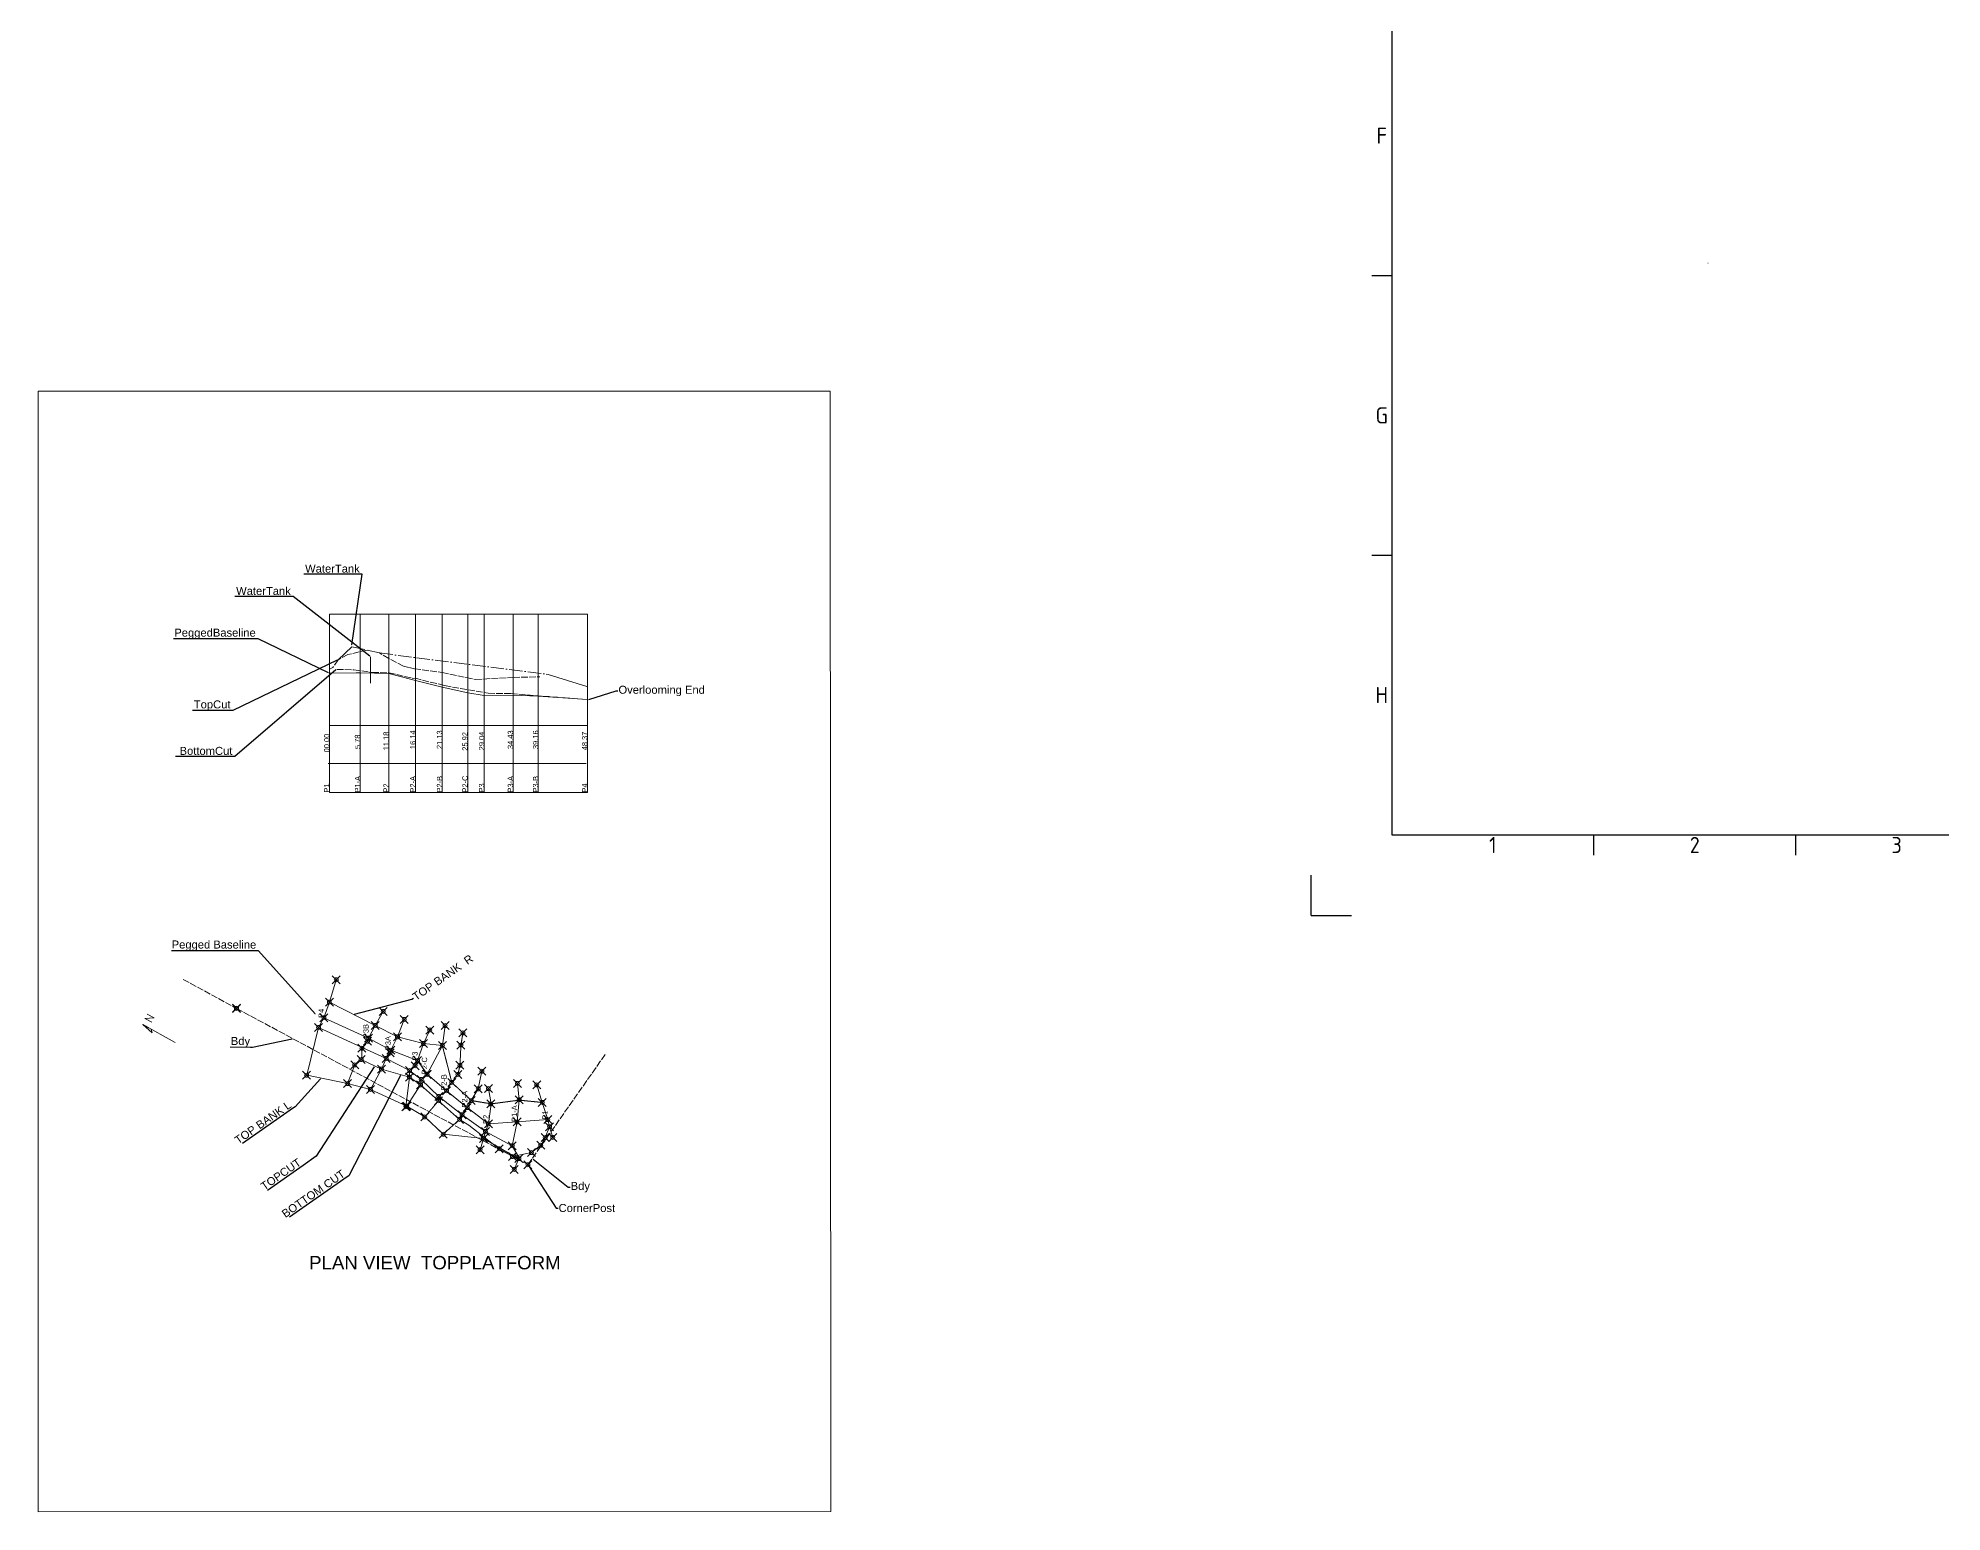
# Model space of a CAD drawing. Extents: x -66621 to 8567886, y -226536 to 8517995.
# Drawn here: x 443980 to 586729, y -105094 to 5398 of the extents above; entities that cross this region are included whole.
import ezdxf
from ezdxf import colors
from ezdxf.entities.mleader import LeaderData, LeaderLine
from ezdxf.enums import TextEntityAlignment as Align
from ezdxf.math import Vec2, Vec3

# ---------------------------------------------------------------- set-up
doc = ezdxf.new("R2010")
doc.units = 0
doc.header["$MEASUREMENT"] = 0
doc.header["$PDMODE"] = 35
doc.header["$PDSIZE"] = 300
for name, pattern in [('ACAD_ISO02W100', [15, 12, -3]), ('DASHDOT2', [0.7, 0.5, -0.1, 0, -0.1]), ('DASHED', [0.6, 0.5, -0.1]), ('DASHED2', [0.3, 0.25, -0.05])]:
    doc.linetypes.add(name, pattern=pattern)
doc.layers.get('0').update_dxf_attribs({"linetype": 'CONTINUOUS'})
for name, color, linetype in [('Boundary', 7, 'CONTINUOUS'), ('Title Block', 7, 'CONTINUOUS'), ('VIEWPORTS', 7, 'CONTINUOUS')]:
    doc.layers.add(name, color=color, linetype=linetype)
doc.styles.add('Annotative', font='txt.shx', dxfattribs={"height": 200})
doc.styles.add('ISO Proportional', font='isocp.shx')
doc.styles.add('MtXpl_arial_ttf_shx', font='arial.ttf.shx')
doc.styles.get("Standard").update_dxf_attribs({"font": 'arial.ttf', "height": 200})

# ---------------------------------------------------------------- blocks, each defined once
blk = doc.blocks.new('ISO A1 title block')
at = {"layer": 'Title Block'}
for p, q in [((20, 574), (20, 20)), ((15, 158.5), (20, 158.5)), ((15, 89.25), (20, 89.25)), ((20, 20), (820, 20)), ((70, 15), (70, 20)), ((120, 15), (120, 20)), ((0, 0), (0, 10)), ((0, 0), (10, 0))]:
    blk.add_line(p, q, dxfattribs=at)
at = {"layer": 'Title Block', "style": 'ISO Proportional'}
for s, p in [('F', (17.5, 193.125)), ('G', (17.5, 123.875)), ('H', (17.5, 54.625)), ('1', (45, 17.5)), ('2', (95, 17.5)), ('3', (145, 17.5))]:
    blk.add_text(s, height=4, dxfattribs=at).set_placement(p, align=Align.MIDDLE)
at = {"layer": 'Title Block', "style": 'ISO Proportional', "flags": 8}
for tag, p in [('DESIGNED_BY', (652, 43)), ('CHECKED_BY', (684, 43)), ('APPROVED_BY_DATE', (709, 43)), ('FILENAME', (747, 43)), ('DATE', (772, 43)), ('SCALE', (802, 43)), ('EDITION', (787, 23)), ('SHEET', (802, 23))]:
    blk.add_attdef(tag, text='', height=2.5, dxfattribs=at).set_placement(p, align=Align.MIDDLE_LEFT)
for tag, height, p in [('TITLE', 5, (772.5, 35)), ('OWNER', 5, (687.5, 30)), ('DRAWING_NUMBER', 3, (755, 25))]:
    blk.add_attdef(tag, text='', height=height, dxfattribs=at).set_placement(p, align=Align.MIDDLE)
blk = doc.blocks.new('REVDATE')
at = {"lineweight": 0, "style": 'Annotative', "flags": 8}
for tag in ['USER', 'FNAME', 'REVDATE']:
    blk.add_attdef(tag, (0, 0), '', height=0.15, dxfattribs=at)

msp = doc.modelspace()

# ---------------------------------------------------------------- linework, layer by layer
at = {"color": 7, "linetype": 'Continuous', "lineweight": 0}
for p, q in [((465820.2, -37802.7), (465821.2, -51163.3)), ((465820.2, -37802.7), (485166.9, -37802.7)), ((468130.6, -37802.7), (468130.6, -51163.3)), ((470275, -37802.7), (470275, -51163.3)), ((472276.9, -37802.7), (472276.9, -51163.3)), ((474272.5, -37802.7), (474279.2, -51163.3)), ((476190.6, -37802.7), (476190.6, -51163.3)), ((477434.6, -37802.7), (477434.6, -51163.3)), ((479594.6, -37802.7), (479594.6, -51163.3)), ((481483.7, -37802.7), (481483.7, -51163.3)), ((485166.9, -37802.7), (485166.9, -51163.3)), ((467503.7, -40244), (466468.2, -41204)), ((469587.8, -40700), (468644.7, -40484)), ((472194.9, -41884), (471389, -41700)), ((482228.2, -42312), (485136, -43211.8)), ((465822.9, -46133.1), (485169.5, -46133.1)), ((465739.7, -48979.5), (485086.4, -48979.5))]:
    msp.add_line(p, q, dxfattribs=at)
at = {"color": 7, "linetype": 'DASHED2', "lineweight": 0, "ltscale": 2000}
for p, q in [((470283, -41112), (469587.8, -40700)), ((471389, -41700), (470283, -41112))]:
    msp.add_line(p, q, dxfattribs=at)
at = {"color": 7, "linetype": 'Continuous', "lineweight": 0, "ltscale": 1000}
for p, q in [((465821.2, -51163.3), (485166.9, -51163.3)), ((469259, -68619.6, -3776), (465826.9, -66877, -4072)), ((470928.7, -69477, -3732), (469259, -68619.6, -3776)), ((472871, -69977.5, -3768), (470928.7, -69477, -3732)), ((474292.6, -70124.7, -3876), (472871, -69977.5, -3768))]:
    msp.add_line(p, q, dxfattribs=at)
msp.add_lwpolyline([(443980, -21060.5), (503380, -21060.5), (503427.6, -105060.5), (443980, -105094.2)], close=True, dxfattribs=at)
at = {"color": 7, "linetype": 'DASHED2', "lineweight": 0, "ltscale": 2000}
for points in [[(468644.7, -40484), (467215.8, -40816), (466468.2, -41204), (466088.2, -41784), (465820.2, -41909.2)], [(466372.5, -41929.3), (467652.2, -41960), (469019, -42156)], [(469019, -42156), (470282.9, -42192), (472262.4, -42632)], [(472194.9, -41884), (474272.5, -42160), (476052.5, -42548), (476782.4, -42684), (479594.6, -42532), (481595.6, -42492)], [(474452.4, -43148), (472379.6, -42620), (472262.6, -42633.6)], [(474452.4, -43148), (477724, -43720), (479425.8, -43747.4), (485210.5, -44200)]]:
    msp.add_lwpolyline(points, dxfattribs=at)
at = {"color": 7, "linetype": 'DASHDOT2', "lineweight": 0, "ltscale": 2000}
msp.add_lwpolyline([(467503.7, -40244), (468644.7, -40484), (469587.8, -40700), (482228.2, -42312)], dxfattribs=at)
at = {"color": 7, "linetype": 'Continuous', "lineweight": 0}
msp.add_lwpolyline([(465820.2, -42220), (467830.3, -42200), (468130.6, -42192), (470275, -42236), (472276.9, -42756), (474272.5, -43260), (476190.6, -43676), (477434.6, -43884), (479594.6, -43860), (481483.7, -43936), (485166.9, -44192)], dxfattribs=at)
at = {"color": 7, "linetype": 'Continuous', "lineweight": 0, "elevation": -31564}
for points in [[(464165.3, -72259.7), (465013.5, -68769.9), (465407.6, -68049.6), (465826.9, -66877), (466334.6, -65203.1)], [(482195.3, -75685.7), (479890.9, -75853.7), (477743, -75991.7), (476154.5, -74778.4), (474613.2, -73518.6), (473152.1, -72275.9), (473152.1, -72275.9), (472432.1, -71261.4), (470419, -70478.5), (468760.4, -69574.2), (465407.6, -68049.6)], [(467189.2, -72979.2), (467726.4, -71577.6), (468250.6, -71156.8), (468259.4, -70330.3), (468691.3, -69803.3), (468760.4, -69574.2), (469259, -68619.6), (469863.2, -67571.6)], [(468903.8, -73419.4), (469717.9, -71897.1), (470091.3, -71098.5), (470373.8, -70685.9), (470419, -70478.5), (470928.7, -69477), (471439.4, -68177)], [(479535.6, -77640.7), (477516.9, -76563.8), (475766.2, -75318.8), (474019.1, -73939.4), (472706.2, -72671.1), (471833.1, -72003.1), (470091.3, -71098.5), (465013.5, -68769.9)], [(471557.9, -74720.3), (471824.4, -72492.6), (471833.1, -72003.1), (472244.4, -71641.9), (472432.1, -71261.4), (472871, -69977.5), (473349.7, -68973.3)], [(471625.4, -74663.3), (472655.5, -73072.9), (472706.2, -72671.1), (473152.1, -72275.9), (474292.6, -70124.7), (474501.5, -68630.8)], [(475580.1, -75673.7), (474007.7, -74264.8), (472657.8, -73076.1), (471824.4, -72492.6), (469717.9, -71897.1), (468205.8, -71188.2)], [(480011.6, -78627), (477378, -77090.8), (474364.8, -76783.4), (472973.6, -75486.9), (471625.4, -74663.3), (468903.8, -73419.4), (467189.2, -72979.2), (464042.6, -72320.1)], [(474364.8, -76783.4), (475580.1, -75673.7), (475766.2, -75318.8), (476160, -74779.4), (476456.5, -74254.4), (476979.1, -73375.8), (477259.7, -72061)], [(477121.2, -77944.4), (477378, -77090.8), (477516.9, -76563.8), (477743, -75991.7), (477959.5, -74501.7), (477744.2, -73352.7)], [(479688.2, -79413.8), (480041.7, -78553.9), (479535.6, -77640.7), (479890.9, -75853.7), (480058.2, -74188.7), (479919.4, -72972.3)], [(482572.9, -77013.1), (482333.9, -76218.5), (482195.3, -75685.7), (481787.4, -74398.9), (481371.1, -73079)]]:
    msp.add_lwpolyline(points, dxfattribs=at)
at = {"color": 7, "linetype": 'Continuous', "lineweight": 0}
msp.add_polyline3d([(475580.1, -75673.7, -1640), (476269, -76099.6, -1456), (477554.6, -77098.9, -868), (478559.8, -77865, -456), (479543.3, -78460.6, -240), (480964.4, -78154, -572), (481673.1, -77604.1, -960), (482011.9, -77034.8, -1220), (482319.5, -76218.8, -1692)], dxfattribs=at)
at = {"linetype": 'Continuous', "lineweight": 0}
for p in [(466334.6, -65203.1, -5340), (465826.9, -66877, -4072), (465013.5, -68769.9, -3956), (465407.6, -68049.6, -3948), (469259, -68619.6, -3776), (469863.2, -67571.6, -4628), (471439.4, -68177, -4640), (474501.5, -68630.8, -4844), (468259.4, -70330.3, -3716), (468691.3, -69803.3, -3708), (468760.4, -69574.2, -3692), (470928.7, -69477, -3732), (472871, -69977.5, -3768), (473349.7, -68973.3, -4592), (474292.6, -70124.7, -3876), (475685.6, -70091.8, -4044), (475834.6, -69181.8, -4632), (467726.4, -71577.6, -2248), (468205.8, -71188.2, -2480), (470091.3, -71098.5, -3580), (470373.8, -70685.9, -3564), (470419, -70478.5, -3616), (472244.4, -71641.9, -3556), (472432.1, -71261.4, -3640), (475613.7, -71607.1, -3908), (464108.8, -72352.7, -1964), (467189.2, -72979.2, -1368), (469717.9, -71897.1, -2288), (471824.4, -72492.6, -2440), (471833.1, -72003.1, -3476), (472655.5, -73072.9, -2304), (472657.8, -73076.1, -2308), (472706.2, -72671.1, -3300), (473151.5, -72295.8, -3404), (473152.1, -72275.9, -3432), (475001.7, -72895, -3028), (475461.7, -72289.7, -3288), (477259.7, -72061, -3516), (479919.4, -72972.3, -2144), (481371.1, -73079, -2760), (468903.8, -73419.4, -1264), (474007.7, -74264.8, -1916), (474019.1, -73939.4, -2904), (474613.2, -73518.6, -3016), (476456.5, -74254.4, -2376), (476979.1, -73375.8, -2752), (477744.2, -73352.7, -2688), (477922.6, -74507.2, -2072), (480058.2, -74188.7, -2044), (481787.4, -74398.9, -2156), (481787.4, -74398.9, -2156), (471557.9, -74720.3, -1064), (471625.4, -74663.3, -1088), (472973.6, -75486.9, -972), (475580.1, -75673.7, -1640), (475766.2, -75318.8, -2388), (476154.5, -74778.4, -2556), (476160, -74779.4, -2512), (477751.5, -75999.2, -1992), (479890.9, -75853.7, -1948), (482195.3, -75685.7, -1976), (474364.8, -76783.4, -612), (477378, -77090.8, -876), (477516.9, -76563.8, -1948), (482011.9, -77034.8, -1220), (482333.9, -76218.5, -1668), (482572.9, -77013.1, -1252), (477121.2, -77944.4, -396), (478559.8, -77865, -456), (479535.6, -77640.7, -1808), (479543.3, -78460.6, -240), (480032.5, -78601.4, -236), (480964.4, -78154, -572), (481673.1, -77604.1, -960), (479688.2, -79413.8, 172)]:
    msp.add_point(p, dxfattribs=at)
at = {"layer": 'Boundary', "color": 7, "linetype": 'DASHED', "lineweight": 0, "ltscale": 1000, "elevation": -31564}
msp.add_lwpolyline([(454867.8, -65174.8), (458857.1, -67346.8), (480704.8, -79065.8), (486552.3, -70730.1)], dxfattribs=at)
at = {"layer": 'Boundary', "color": 7, "linetype": 'Continuous', "lineweight": 0}
for p in [(458852.2, -67340.5, -31564), (458857.1, -67346.8, -31564), (480703.9, -79071.4, -31564)]:
    msp.add_point(p, dxfattribs=at)
at = {"layer": 'VIEWPORTS', "color": 7, "linetype": 'ACAD_ISO02W100', "lineweight": 0}
for p, q in [((443980, -21060.5), (503380, -21060.5)), ((468904.7, -40982.9), (468904.7, -42958.3)), ((451822.2, -68553.3), (452274.3, -68800.3)), ((452274.3, -68800.3), (451822.2, -68553.3))]:
    msp.add_line(p, q, dxfattribs=at)
at = {"layer": 'VIEWPORTS', "color": 7, "lineweight": 0}
for p, q in [((451822.2, -68553.3), (452522.3, -69174)), ((452522.3, -69174), (452470, -68907.4))]:
    msp.add_line(p, q, dxfattribs=at)
msp.add_lwpolyline([(451822.2, -68553.3), (454271.1, -69891.8)], dxfattribs=at)
at = {"layer": 'VIEWPORTS', "color": 7, "linetype": 'ACAD_ISO02W100', "lineweight": 0}
for points, elevation in [([(472973.6, -75486.9), (474007.7, -74264.8), (474019.1, -73939.4), (474613.2, -73518.6), (475001.7, -72895), (475461.7, -72289.7), (475613.7, -71607.1), (475685.6, -70091.8), (475834.6, -69181.8)], -972), ([(476456.5, -74254.4), (475001.7, -72895), (474292.6, -70124.7)], -1956), ([(481787.4, -74398.9), (480054.6, -74224.8), (477959.5, -74501.7), (476456.5, -74254.4)], -2156)]:
    msp.add_lwpolyline(points, dxfattribs=dict(at, elevation=elevation))

# ---------------------------------------------------------------- block references
at = {"lineweight": 0, "ltscale": 800}
ref = msp.add_blockref('REVDATE', (569186.2, -11474.4), dxfattribs=at)
ref.add_attrib('USER', 'HP15-ZBOOK', (569186.2, -11474.4), dxfattribs={"lineweight": 0, "ltscale": 800, "height": 0.15, "style": 'Annotative'})
ref.add_attrib('REVDATE', '19/10/2020 4:07 PM', (569186.3, -11474.7), dxfattribs={"lineweight": 0, "ltscale": 800, "height": 0.15, "style": 'Annotative'})
ref.add_attrib('FNAME', 'Working__LONGSECTION  A3 250__.dwg', (569186.2, -11474.1), dxfattribs={"lineweight": 0, "ltscale": 800, "height": 0.15, "style": 'Annotative'})
at = {"layer": 'Title Block', "xscale": 302.7999925069408, "yscale": 302.7999925069408, "zscale": 302.7999925069408}
msp.add_blockref('ISO A1 title block', (539430.1, -60393.1), dxfattribs=at)

# ---------------------------------------------------------------- texts
at = {"linetype": 'ACAD_ISO02W100', "lineweight": 0}
for s, p in [('P1               00.00', (465821.2, -51163.3)), ('P1-A             5.78', (468130.6, -51163.3)), ('P2                11.18', (470275, -51163.3)), ('P2-A             16.14', (472276.9, -51163.3)), ('P2-B             21.13', (474279.2, -51163.3)), ('P2-C            25.92', (476190.6, -51163.3)), ('P3                29.04', (477434.6, -51163.3)), ('P3-A             34.43', (479594.6, -51163.3)), ('P3-B             39.16', (481483.7, -51163.3)), ('P4                48.37', (485166.9, -51163.3))]:
    msp.add_text(s, height=400, rotation=90, dxfattribs=at).set_placement(p)
at = {"linetype": 'Continuous', "lineweight": 0, "ltscale": 1000, "style": 'Annotative'}
msp.add_text('N', height=600, rotation=61.339807, dxfattribs=at).set_placement((452464, -68469.4))
at = {"linetype": 'Continuous', "lineweight": 0}
for s, p in [('P4', (465407.6, -68049.6, -3948)), ('P3B', (468760.4, -69574.2, -3692)), ('P3A', (470419, -70478.5, -3616)), ('P3', (472432.1, -71261.4, -3640)), ('P2-C', (473152.1, -72275.9, -3432)), ('P2-B', (474613.2, -73518.6, -31564)), ('P2-A', (476160, -74779.4, -31564)), ('P2', (477751.5, -75999.2, -1992)), ('P1-A', (479890.9, -75853.7, -31564)), ('P1', (482195.3, -75685.7, -31564))]:
    msp.add_text(s, height=400, rotation=90, dxfattribs=at).set_placement(p)
at = {"color": 7, "linetype": 'Continuous', "lineweight": 0, "insert": (464302, -85906.8, -31564), "char_height": 1000, "attachment_point": 1}
msp.add_mtext_dynamic_manual_height_columns('PLAN VIEW  TOPPLATFORM', width=24026.447, gutter_width=400, heights=[80], dxfattribs=at)

# ---------------------------------------------------------------- leaders
at = {"color": 7, "linetype": 'Continuous', "lineweight": 0, "ltscale": 1000}
ml = msp.add_multileader_mtext('Standard', dxfattribs=at)
ml.set_content('WaterTank', color=7, style='MtXpl_arial_ttf_shx')
ml.set_leader_properties()
ml.build(insert=Vec2(0, 0))
ml.multileader.update_dxf_attribs({"text_right_attachment_type": 6, "dogleg_length": 72, "arrow_head_size": 72})
ctx = ml.context
ctx.base_point, ctx.char_height, ctx.arrow_head_size, ctx.landing_gap_size, ctx.plane_origin = Vec3(464025.8, -34382.5), 600, 72, 36, Vec3(470301.4, -37738.2)
ctx.right_attachment, ctx.text_align_type = 6, 2
notes = []
notes.append((ctx, [(0, (1, 1, 0), (468280.9, -34797.6), (-1, 0), 144, [(0, [(467500.6, -40151.6)], 0, [])])]))
ctx.mtext.insert, ctx.mtext.alignment, ctx.mtext.flow_direction = Vec3(468100.9, -34077.6), 3, 5
ml = msp.add_multileader_mtext('Standard', dxfattribs=at)
ml.set_content('WaterTank', color=7, style='MtXpl_arial_ttf_shx')
ml.set_leader_properties()
ml.build(insert=Vec2(0, 0))
ml.multileader.update_dxf_attribs({"text_right_attachment_type": 6, "dogleg_length": 72, "arrow_head_size": 72})
ctx = ml.context
ctx.base_point, ctx.char_height, ctx.arrow_head_size, ctx.landing_gap_size, ctx.plane_origin = Vec3(458853.6, -36055), 600, 72, 36, Vec3(465129.2, -39410.7)
ctx.right_attachment, ctx.text_align_type = 6, 2
notes.append((ctx, [(0, (1, 1, 0), (463108.8, -36470.1), (-1, 0), 144, [(0, [(468904.7, -40982.9)], 0, [])])]))
ctx.mtext.insert, ctx.mtext.alignment, ctx.mtext.flow_direction = Vec3(462928.8, -35750.1), 3, 5
ml = msp.add_multileader_mtext('Standard', dxfattribs=at)
ml.set_content('PeggedBaseline', color=7, style='MtXpl_arial_ttf_shx')
ml.set_leader_properties()
ml.build(insert=Vec2(0, 0))
ml.multileader.update_dxf_attribs({"text_right_attachment_type": 6, "dogleg_length": 72, "arrow_head_size": 72})
ctx = ml.context
ctx.base_point, ctx.char_height, ctx.arrow_head_size, ctx.landing_gap_size, ctx.plane_origin = Vec3(454216.5, -39263.4), 600, 72, 36, Vec3(465018.1, -41664.2)
ctx.right_attachment, ctx.text_align_type = 6, 2
notes.append((ctx, [(0, (1, 1, 0), (460481.2, -39650.4), (-1, 0), 144, [(0, [(465820.2, -42220)], 0, [])])]))
ctx.mtext.insert, ctx.mtext.alignment, ctx.mtext.flow_direction = Vec3(460301.2, -38876.5), 3, 5
ml = msp.add_multileader_mtext('Standard', dxfattribs=at)
ml.set_content('TopCut', color=7, style='MtXpl_arial_ttf_shx')
ml.set_leader_properties()
ml.build(insert=Vec2(0, 0))
ml.multileader.update_dxf_attribs({"text_right_attachment_type": 6, "dogleg_length": 72, "arrow_head_size": 72})
ctx = ml.context
ctx.base_point, ctx.char_height, ctx.arrow_head_size, ctx.landing_gap_size, ctx.plane_origin = Vec3(455687.8, -44638.2), 600, 72, 36, Vec3(464557.9, -46873.8)
ctx.right_attachment, ctx.text_align_type = 6, 2
notes.append((ctx, [(0, (1, 1, 0), (458584.6, -45021.5), (-1, 0), 144, [(0, [(466468.2, -41204)], 0, [])])]))
ctx.mtext.insert, ctx.mtext.alignment, ctx.mtext.flow_direction = Vec3(458404.6, -44254.9), 3, 5
ml = msp.add_multileader_mtext('Standard', dxfattribs=at)
ml.set_content('BottomCut', color=7, style='MtXpl_arial_ttf_shx')
ml.set_leader_properties()
ml.build(insert=Vec2(0, 0))
ml.multileader.update_dxf_attribs({"text_right_attachment_type": 6, "dogleg_length": 72, "arrow_head_size": 72})
ctx = ml.context
ctx.base_point, ctx.char_height, ctx.arrow_head_size, ctx.landing_gap_size, ctx.plane_origin = Vec3(454554.2, -48045.6), 600, 72, 36, Vec3(464680.1, -43717.5)
ctx.right_attachment, ctx.text_align_type = 6, 2
notes.append((ctx, [(0, (1, 1, 0), (458729.9, -48460.5), (-1, 0), 144, [(0, [(466372.5, -41929.3)], 0, [])])]))
ctx.mtext.insert, ctx.mtext.alignment, ctx.mtext.flow_direction = Vec3(458549.9, -47740.5), 3, 5
ml = msp.add_multileader_mtext('Standard', dxfattribs=at)
ml.set_content('Overlooming End', color=7, style='MtXpl_arial_ttf_shx')
ml.set_leader_properties()
ml.build(insert=Vec2(0, 0))
ml.multileader.update_dxf_attribs({"text_right_attachment_type": 6, "dogleg_length": 72, "arrow_head_size": 72})
ctx = ml.context
ctx.base_point, ctx.char_height, ctx.arrow_head_size, ctx.landing_gap_size, ctx.plane_origin = Vec3(487461.8, -43543.6), 600, 72, 36, Vec3(496034.7, -38819.9)
ctx.right_attachment = 6
notes.append((ctx, [(1, (1, 1, 0), (487317.8, -43543.6), (1, 0), 144, [(0, [(485210.5, -44200)], 0, [])])]))
ctx.mtext.insert, ctx.mtext.flow_direction = Vec3(487497.8, -43156.7), 5
ml = msp.add_multileader_mtext('Standard', dxfattribs=at)
ml.set_content('Pegged Baseline', color=7, style='MtXpl_arial_ttf_shx')
ml.set_leader_properties()
ml.build(insert=Vec2(0, 0))
ml.multileader.update_dxf_attribs({"text_right_attachment_type": 6, "dogleg_length": 0.36, "arrow_head_size": 72})
ctx = ml.context
ctx.base_point, ctx.char_height, ctx.arrow_head_size, ctx.landing_gap_size, ctx.plane_origin, ctx.plane_x_axis, ctx.plane_y_axis = Vec3(454018.7, -62641.2, -31564), 600, 72, 36, Vec3(463265.7, -62383.7, -31564), Vec3(0.99999899, -0.00142316), Vec3(0.00142316, 0.99999899)
ctx.right_attachment, ctx.text_align_type = 6, 2
notes.append((ctx, [(0, (1, 1, 0), (460515.7, -63037.5, -31564), (-0.99999899, 0.00142316), 144, [(0, [(464797.9, -67818.5, -31564)], 0, [])])]))
ctx.mtext.insert, ctx.mtext.text_direction, ctx.mtext.rotation, ctx.mtext.alignment, ctx.mtext.flow_direction = Vec3(460336.8, -62263.3, -31564), Vec3(0.99999899, -0.00142316), 6.28176215, 3, 5
ml = msp.add_multileader_mtext('Standard', dxfattribs=at)
ml.set_content('TOP BANK  R', color=7, style='MtXpl_arial_ttf_shx')
ml.set_leader_properties()
ml.build(insert=Vec2(0, 0))
ml.multileader.update_dxf_attribs({"text_right_attachment_type": 6, "dogleg_length": 72, "arrow_head_size": 72})
ctx = ml.context
ctx.base_point, ctx.char_height, ctx.arrow_head_size, ctx.landing_gap_size, ctx.plane_origin, ctx.plane_x_axis, ctx.plane_y_axis = Vec3(472120.7, -66579.2, -31564), 600, 72, 36, Vec3(473560.4, -58185.5, -31564), Vec3(0.81916037, 0.57356454), Vec3(-0.57356454, 0.81916037)
ctx.right_attachment = 6
notes.append((ctx, [(1, (1, 1, 0), (472002.7, -66661.8, -31564), (0.81916037, 0.57356454), 144, [(0, [(467639, -67797.1, -31564)], 0, [])])]))
ctx.mtext.insert, ctx.mtext.text_direction, ctx.mtext.rotation, ctx.mtext.flow_direction = Vec3(471975.2, -66308.6, -31564), Vec3(0.81916037, 0.57356454), 0.61085072, 5
ml = msp.add_multileader_mtext('Standard', dxfattribs=at)
ml.set_content('Bdy', color=7, style='MtXpl_arial_ttf_shx')
ml.set_leader_properties()
ml.build(insert=Vec2(0, 0))
ml.multileader.update_dxf_attribs({"text_right_attachment_type": 6, "dogleg_length": 72, "arrow_head_size": 72})
ctx = ml.context
ctx.base_point, ctx.char_height, ctx.arrow_head_size, ctx.landing_gap_size, ctx.plane_origin, ctx.plane_x_axis, ctx.plane_y_axis = Vec3(458381.5, -69875.5, -31564), 600, 72, 36, Vec3(463112.6, -69629.4, -31564), Vec3(0.99999899, -0.00142316), Vec3(0.00142316, 0.99999899)
ctx.right_attachment, ctx.text_align_type = 6, 2
notes.append((ctx, [(0, (1, 1, 0), (460056, -70266.1, -31564), (-0.99999899, 0.00142316), 144, [(0, [(463112.6, -69629.4, -31564)], 0, [])])]))
ctx.mtext.insert, ctx.mtext.text_direction, ctx.mtext.rotation, ctx.mtext.alignment, ctx.mtext.flow_direction = Vec3(459877.1, -69489.4, -31564), Vec3(0.99999899, -0.00142316), 6.28176215, 3, 5
ml = msp.add_multileader_mtext('Standard', dxfattribs=at)
ml.set_content('TOP BANK L', color=7, style='MtXpl_arial_ttf_shx')
ml.set_leader_properties()
ml.build(insert=Vec2(0, 0))
ml.multileader.update_dxf_attribs({"text_right_attachment_type": 6, "dogleg_length": 72, "arrow_head_size": 72})
ctx = ml.context
ctx.base_point, ctx.char_height, ctx.arrow_head_size, ctx.landing_gap_size, ctx.plane_origin, ctx.plane_x_axis, ctx.plane_y_axis = Vec3(458895.4, -77257.1, -31564), 600, 72, 36, Vec3(465203.5, -72563.3, -31564), Vec3(0.81916037, 0.57356454), Vec3(-0.57356454, 0.81916037)
ctx.right_attachment, ctx.text_align_type = 6, 2
notes.append((ctx, [(0, (1, 1, 0), (463247.6, -74716.2, -31564), (-0.81916037, -0.57356454), 144, [(0, [(465203.5, -72563.3, -31564)], 0, [])])]))
ctx.mtext.insert, ctx.mtext.text_direction, ctx.mtext.rotation, ctx.mtext.alignment, ctx.mtext.flow_direction = Vec3(462687.2, -74229.7, -31564), Vec3(0.81916037, 0.57356454), 0.61085072, 3, 5
ml = msp.add_multileader_mtext('Standard', dxfattribs=at)
ml.set_content('TOPCUT', color=7, style='MtXpl_arial_ttf_shx')
ml.set_leader_properties()
ml.build(insert=Vec2(0, 0))
ml.multileader.update_dxf_attribs({"text_right_attachment_type": 6, "dogleg_length": 72, "arrow_head_size": 72})
ctx = ml.context
ctx.base_point, ctx.char_height, ctx.arrow_head_size, ctx.landing_gap_size, ctx.plane_origin, ctx.plane_x_axis, ctx.plane_y_axis = Vec3(460766.9, -80780.1, -31564), 600, 72, 36, Vec3(469222.6, -71664.9, -31564), Vec3(0.81916037, 0.57356454), Vec3(-0.57356454, 0.81916037)
ctx.right_attachment, ctx.text_align_type = 6, 2
notes.append((ctx, [(0, (1, 1, 0), (464839.4, -78434.8, -31564), (-0.81916037, -0.57356454), 1188.9, [(0, [(469222.6, -71664.9, -31564)], 0, [])])]))
ctx.mtext.insert, ctx.mtext.text_direction, ctx.mtext.rotation, ctx.mtext.width, ctx.mtext.defined_height, ctx.mtext.alignment, ctx.mtext.flow_direction = Vec3(463423.1, -78547.5, -31564), Vec3(0.81916037, 0.57356454), 0.61085072, 3292.06, 1461.1, 3, 5
ml = msp.add_multileader_mtext('Standard', dxfattribs=at)
ml.set_content('BOTTOM CUT', color=7, style='MtXpl_arial_ttf_shx')
ml.set_leader_properties()
ml.build(insert=Vec2(0, 0))
ml.multileader.update_dxf_attribs({"text_right_attachment_type": 6, "dogleg_length": 72, "arrow_head_size": 72})
ctx = ml.context
ctx.base_point, ctx.char_height, ctx.arrow_head_size, ctx.landing_gap_size, ctx.plane_origin, ctx.plane_x_axis, ctx.plane_y_axis = Vec3(462287.7, -82874.5, -31564), 600, 72, 36, Vec3(469760.9, -75844.6, -31564), Vec3(0.81916037, 0.57356454), Vec3(-0.57356454, 0.81916037)
ctx.right_attachment, ctx.text_align_type = 6, 2
notes.append((ctx, [(0, (1, 1, 0), (467276.2, -79887.9, -31564), (-0.81916037, -0.57356454), 144, [(0, [(471182.9, -72311.3, -31564)], 0, [])])]))
ctx.mtext.insert, ctx.mtext.text_direction, ctx.mtext.rotation, ctx.mtext.alignment, ctx.mtext.flow_direction = Vec3(466715.8, -79401.4, -31564), Vec3(0.81916037, 0.57356454), 0.61085072, 3, 5
ml = msp.add_multileader_mtext('Standard', dxfattribs=at)
ml.set_content('CornerPost', color=7, style='MtXpl_arial_ttf_shx')
ml.set_leader_properties()
ml.build(insert=Vec2(0, 0))
ml.multileader.update_dxf_attribs({"text_right_attachment_type": 6, "dogleg_length": 72, "arrow_head_size": 72})
ctx = ml.context
ctx.base_point, ctx.char_height, ctx.arrow_head_size, ctx.landing_gap_size, ctx.plane_origin, ctx.plane_x_axis, ctx.plane_y_axis = Vec3(482973, -82312.6, -31564), 600, 72, 36, Vec3(488799.9, -76313.1, -31564), Vec3(0.99999899, -0.00142316), Vec3(0.00142316, 0.99999899)
ctx.right_attachment = 6
notes.append((ctx, [(1, (1, 1, 0), (482829, -82312.4, -31564), (0.99999899, -0.00142316), 144, [(0, [(480703.9, -79071.4, -31564)], 0, [])])]))
ctx.mtext.insert, ctx.mtext.text_direction, ctx.mtext.rotation, ctx.mtext.flow_direction = Vec3(483009.4, -82007.5, -31564), Vec3(0.99999899, -0.00142316), 6.28176215, 5
ml = msp.add_multileader_mtext('Standard', dxfattribs=at)
ml.set_content('Bdy', color=7, style='MtXpl_arial_ttf_shx')
ml.set_leader_properties()
ml.build(insert=Vec2(0, 0))
ml.multileader.update_dxf_attribs({"text_right_attachment_type": 6, "dogleg_length": 72, "arrow_head_size": 72})
ctx = ml.context
ctx.base_point, ctx.char_height, ctx.arrow_head_size, ctx.landing_gap_size, ctx.plane_origin, ctx.plane_x_axis, ctx.plane_y_axis = Vec3(483877.4, -80743.4, -31564), 600, 72, 36, Vec3(489037, -75414.3, -31564), Vec3(0.99999899, -0.00142316), Vec3(0.00142316, 0.99999899)
ctx.right_attachment = 6
notes.append((ctx, [(1, (1, 1, 0), (483733.4, -80743.2, -31564), (0.99999899, -0.00142316), 144, [(0, [(481034.9, -78595.2, -31564)], 0, [])])]))
ctx.mtext.insert, ctx.mtext.text_direction, ctx.mtext.rotation, ctx.mtext.flow_direction = Vec3(483913.9, -80355.3, -31564), Vec3(0.99999899, -0.00142316), 6.28176215, 5
for ctx, leaders in notes:
    for number, flags, end, landing, length, lines in leaders:
        leader = LeaderData()
        leader.index, (leader.has_last_leader_line, leader.has_dogleg_vector, leader.attachment_direction) = number, flags
        leader.last_leader_point, leader.dogleg_vector, leader.dogleg_length = Vec3(end), Vec3(landing), length
        for number, points, colour, breaks in lines:
            line = LeaderLine()
            line.index, line.vertices, line.color, line.breaks = number, Vec3.list(points), colors.encode_raw_color(colour), breaks
            leader.lines.append(line)
        ctx.leaders.append(leader)

doc.saveas('drawing.dxf')
